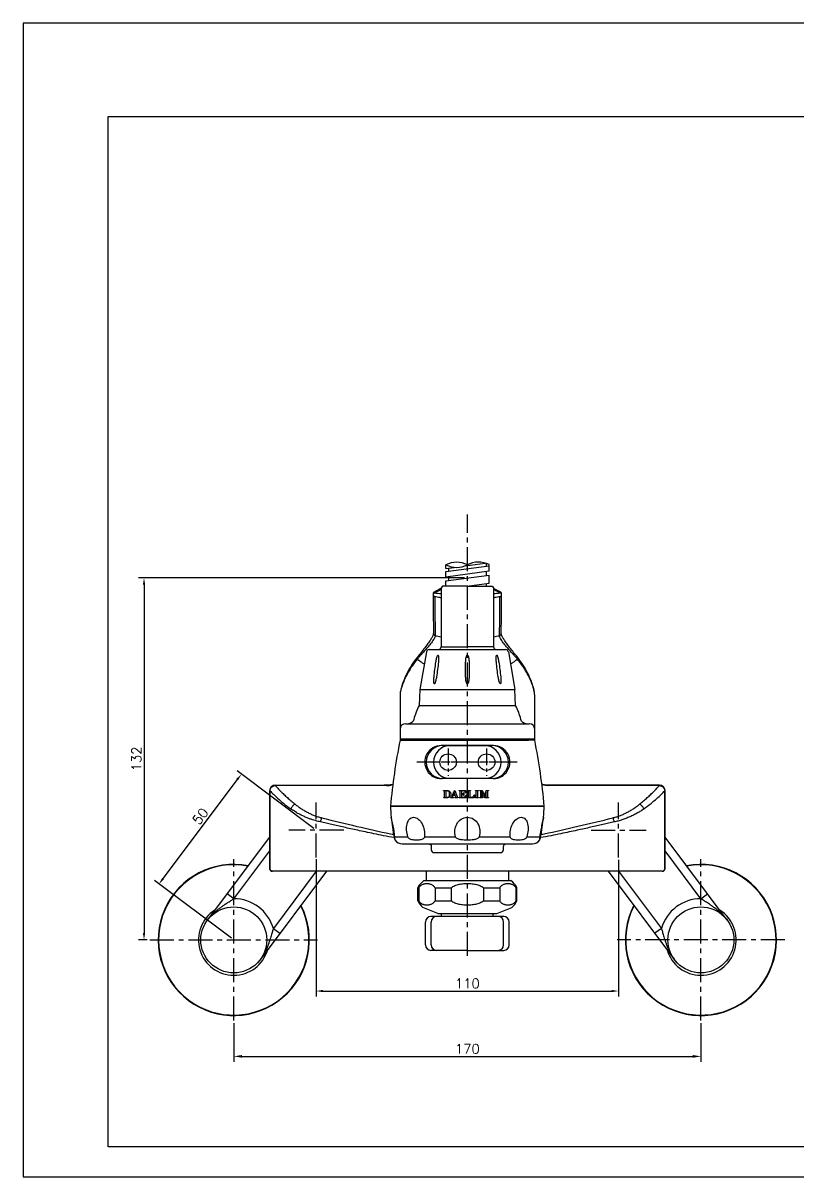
# Model space of a CAD drawing. Extents: x 1183 to 1777, y -825 to -405.
# Drawn here: x 1183 to 1464.9, y -825 to -405 of the extents above; entities that cross this region are included whole.
import ezdxf

# ---------------------------------------------------------------- set-up
doc = ezdxf.new("R2010")
doc.units = 0
doc.header["$LTSCALE"] = 7
doc.header["$MEASUREMENT"] = 0
doc.linetypes.add('CENTER', pattern=[2, 1.25, -0.25, 0.25, -0.25])
doc.layers.get('0').update_dxf_attribs({"color": 2, "linetype": 'CONTINUOUS'})
for name, color, linetype in [('CENTER', 1, 'CENTER'), ('CL', 1, 'CENTER'), ('D', 2, 'CONTINUOUS'), ('DIM', 2, 'CONTINUOUS'), ('DWG', 7, 'CONTINUOUS')]:
    doc.layers.add(name, color=color, linetype=linetype)
doc.styles.add('GHS', font='ROMANS', dxfattribs={"bigfont": 'GHS'})

# ---------------------------------------------------------------- blocks, each defined once
blk = doc.blocks.new('BORDER')
for p, q in [((1, 1), (0, 1)), ((0, 1), (0, 0)), ((0, 0), (1, 0))]:
    blk.add_line(p, q)
blk = doc.blocks.new('양식')
at = {"color": 4}
for p, q in [((1219, 386), (1768, 386)), ((1219, 11), (1219, 386)), ((1768, 11), (1219, 11))]:
    blk.add_line(p, q, dxfattribs=at)
at = {"xscale": 594, "yscale": 420, "zscale": 594}
blk.add_blockref('BORDER', (1188, 0), dxfattribs=at)
blk = doc.blocks.new('A$C23D82774')
at = {"color": 2}
for p, q in [((0, 2.2), (1.06, 2.2)), ((0, 2.1), (0, 2.2)), ((0.15, 2.09), (0, 2.1)), ((0.01, 0), (0.01, 0.11)), ((0.01, 0.11), (0.14, 0.11)), ((0.14, 0.11), (0.21, 0.13)), ((0.24, 2.07), (0.15, 2.09)), ((0.21, 0.13), (0.27, 0.19)), ((0.28, 2.01), (0.24, 2.07)), ((0.27, 0.19), (0.3, 0.27)), ((0.3, 1.93), (0.28, 2.01)), ((0.3, 0.27), (0.3, 1.93)), ((0.71, 2), (0.69, 1.94)), ((0.69, 1.94), (0.69, 0.25)), ((0.69, 0.25), (0.7, 0.18)), ((0.7, 0.18), (0.73, 0.14)), ((0.75, 2.05), (0.71, 2)), ((0.73, 0.14), (0.78, 0.11)), ((0.83, 2.07), (0.75, 2.05)), ((0.78, 0.11), (0.85, 0.11)), ((0.88, 2.07), (0.83, 2.07)), ((0.85, 0.11), (0.95, 0.11)), ((0.94, 2.07), (0.88, 2.07)), ((0.98, 2.07), (0.94, 2.07)), ((0.95, 0.11), (1.06, 0.11)), ((1.13, 2.07), (0.98, 2.07)), ((1.16, 0), (1, 0)), ((1.06, 2.2), (1.2, 2.19)), ((1.06, 0.11), (1.21, 0.12)), ((1.29, 2.06), (1.13, 2.07)), ((1.33, 0.01), (1.16, 0)), ((1.2, 2.19), (1.33, 2.17)), ((1.21, 0.12), (1.35, 0.14)), ((1.42, 2.02), (1.29, 2.06)), ((1.33, 2.17), (1.46, 2.14)), ((1.49, 0.04), (1.33, 0.01)), ((1.35, 0.14), (1.47, 0.18)), ((1.52, 1.97), (1.42, 2.02)), ((1.46, 2.14), (1.58, 2.09)), ((1.47, 0.18), (1.57, 0.23)), ((1.62, 0.09), (1.49, 0.04)), ((1.6, 1.91), (1.52, 1.97)), ((1.57, 0.23), (1.65, 0.3)), ((1.58, 2.09), (1.69, 2.04)), ((1.67, 1.83), (1.6, 1.91)), ((1.73, 0.15), (1.62, 0.09)), ((1.65, 0.3), (1.71, 0.38)), ((1.77, 1.61), (1.67, 1.83)), ((1.69, 2.04), (1.79, 1.97)), ((1.71, 0.38), (1.79, 0.59)), ((1.84, 0.23), (1.73, 0.15)), ((1.82, 1.33), (1.77, 1.61)), ((1.79, 1.97), (1.91, 1.87)), ((1.79, 0.59), (1.83, 0.86)), ((1.83, 1.09), (1.82, 1.33)), ((1.83, 0.86), (1.83, 1.09)), ((1.95, 0.33), (1.84, 0.23)), ((1.91, 1.87), (2.01, 1.75)), ((2.04, 0.45), (1.95, 0.33)), ((2.01, 1.75), (2.09, 1.61)), ((2.12, 0.59), (2.04, 0.45)), ((2.09, 1.61), (2.16, 1.46)), ((2.17, 0.74), (2.12, 0.59)), ((2.16, 1.46), (2.2, 1.28)), ((2.2, 0.9), (2.17, 0.74)), ((2.2, 1.28), (2.21, 1.09)), ((2.21, 1.09), (2.2, 0.9)), ((2.21, 0.11), (2.28, 0.12)), ((2.21, 0), (2.21, 0.11)), ((2.28, 0.12), (2.36, 0.14)), ((2.36, 0.14), (2.42, 0.16)), ((2.42, 0.16), (2.5, 0.22)), ((2.5, 0.22), (2.56, 0.29)), ((2.56, 0.29), (2.61, 0.38)), ((2.61, 0.38), (2.73, 0.67)), ((2.73, 0.67), (2.85, 0.98)), ((2.87, 0.68), (2.75, 0.35)), ((2.75, 0.35), (2.76, 0.22)), ((2.76, 0.22), (2.86, 0.14)), ((2.85, 0.98), (2.98, 1.31)), ((2.86, 0.14), (3.01, 0.11)), ((3.6, 0.68), (2.87, 0.68)), ((3.24, 1.65), (2.91, 0.79)), ((2.91, 0.79), (3.57, 0.79)), ((2.98, 1.31), (3.11, 1.64)), ((3.01, 0.11), (3.01, 0)), ((3.11, 1.64), (3.23, 1.95)), ((3.23, 1.95), (3.33, 2.23)), ((3.57, 0.79), (3.24, 1.65)), ((3.33, 2.23), (3.42, 2.23)), ((3.42, 2.23), (4.16, 0.33)), ((3.46, 0), (3.46, 0.11)), ((3.46, 0.11), (3.66, 0.11)), ((3.75, 0.27), (3.6, 0.68)), ((3.66, 0.11), (3.72, 0.13)), ((3.72, 0.13), (3.76, 0.19)), ((3.76, 0.19), (3.75, 0.27)), ((4.16, 0.33), (4.21, 0.21)), ((4.21, 0.21), (4.28, 0.14)), ((4.28, 0.14), (4.42, 0.11)), ((4.42, 0.11), (4.42, 0)), ((4.81, 2.2), (6.8, 2.2)), ((4.81, 2.09), (4.81, 2.2)), ((4.97, 2.09), (4.81, 2.09)), ((4.81, 0.11), (4.95, 0.12)), ((4.81, 0), (4.81, 0.11)), ((4.95, 0.12), (5.06, 0.17)), ((5.03, 2.07), (4.97, 2.09)), ((5.08, 2.02), (5.03, 2.07)), ((5.06, 0.17), (5.11, 0.3)), ((5.1, 1.95), (5.08, 2.02)), ((5.11, 0.3), (5.1, 1.95)), ((5.51, 2.02), (5.5, 1.96)), ((5.5, 1.96), (5.5, 1.29)), ((5.5, 1.29), (5.51, 1.25)), ((5.51, 1.04), (5.5, 1)), ((5.5, 1), (5.5, 0.42)), ((5.5, 0.42), (5.5, 0.36)), ((5.5, 0.36), (5.5, 0.3)), ((5.5, 0.3), (5.51, 0.26)), ((5.56, 2.06), (5.51, 2.02)), ((5.51, 1.25), (5.55, 1.22)), ((5.54, 1.07), (5.51, 1.04)), ((5.51, 0.26), (5.54, 0.19)), ((5.59, 1.08), (5.54, 1.07)), ((5.54, 0.19), (5.6, 0.14)), ((5.55, 1.22), (5.59, 1.2)), ((5.64, 2.08), (5.56, 2.06)), ((5.59, 1.2), (5.7, 1.2)), ((5.7, 1.08), (5.59, 1.08)), ((5.6, 0.14), (5.68, 0.13)), ((6, 2.08), (5.64, 2.08)), ((5.68, 0.13), (5.81, 0.12)), ((5.7, 1.2), (5.91, 1.25)), ((5.93, 1.02), (5.7, 1.08)), ((5.81, 0.12), (6.01, 0.13)), ((5.91, 1.25), (6.09, 1.38)), ((6.1, 0.86), (5.93, 1.02)), ((6.37, 2), (6, 2.08)), ((6.01, 0.13), (6.16, 0.13)), ((6.09, 1.38), (6.17, 1.61)), ((6.16, 0.63), (6.1, 0.86)), ((6.26, 0.63), (6.16, 0.63)), ((6.16, 0.13), (6.45, 0.22)), ((6.17, 1.61), (6.26, 1.61)), ((6.26, 1.61), (6.26, 0.63)), ((6.65, 1.77), (6.37, 2)), ((6.45, 0.22), (6.75, 0.46)), ((6.83, 1.42), (6.65, 1.77)), ((6.75, 0.46), (6.9, 0.83)), ((6.8, 2.2), (6.84, 2.19)), ((6.91, 1.42), (6.83, 1.42)), ((6.84, 2.19), (6.86, 2.17)), ((6.86, 2.17), (6.87, 2.14)), ((6.87, 2.14), (6.91, 1.42)), ((6.9, 0.83), (7.01, 0.83)), ((6.93, 0.01), (6.9, 0)), ((6.96, 0.04), (6.93, 0.01)), ((6.98, 0.09), (6.96, 0.04)), ((7.01, 0.83), (6.98, 0.09)), ((7.35, 2.09), (7.35, 2.2)), ((7.35, 2.2), (8.28, 2.2)), ((7.46, 2.09), (7.35, 2.09)), ((7.35, 0), (7.35, 0.11)), ((7.35, 0.11), (7.48, 0.11)), ((7.54, 2.07), (7.46, 2.09)), ((7.48, 0.11), (7.55, 0.14)), ((7.6, 2), (7.54, 2.07)), ((7.55, 0.14), (7.61, 0.2)), ((7.63, 1.9), (7.6, 2)), ((7.61, 0.2), (7.63, 0.29)), ((7.63, 0.29), (7.63, 1.9)), ((8.03, 1.99), (8.02, 1.92)), ((8.02, 1.92), (8.02, 0.33)), ((8.02, 0.33), (8.02, 0.24)), ((8.02, 0.24), (8.06, 0.16)), ((8.08, 2.06), (8.03, 1.99)), ((8.06, 0.16), (8.17, 0.13)), ((8.17, 2.09), (8.08, 2.06)), ((8.28, 2.09), (8.17, 2.09)), ((8.17, 0.13), (8.68, 0.12)), ((8.28, 2.2), (8.28, 2.09)), ((8.68, 0.12), (9.02, 0.25)), ((9.02, 0.25), (9.3, 0.53)), ((9.3, 0.53), (9.43, 0.88)), ((9.44, 0.01), (9.4, 0)), ((9.43, 0.88), (9.52, 0.88)), ((9.47, 0.03), (9.44, 0.01)), ((9.48, 0.08), (9.47, 0.03)), ((9.52, 0.88), (9.48, 0.08)), ((9.81, 2.09), (9.81, 2.2)), ((9.81, 2.2), (10.69, 2.2)), ((9.93, 2.09), (9.81, 2.09)), ((9.81, 0), (9.81, 0.11)), ((9.81, 0.11), (9.93, 0.11)), ((10, 2.07), (9.93, 2.09)), ((9.93, 0.11), (10.02, 0.15)), ((10.04, 2.02), (10, 2.07)), ((10.02, 0.15), (10.05, 0.22)), ((10.06, 1.96), (10.04, 2.02)), ((10.05, 0.22), (10.06, 0.29)), ((10.06, 0.29), (10.06, 1.96)), ((10.48, 2.03), (10.46, 1.97)), ((10.46, 1.97), (10.46, 0.26)), ((10.46, 0.26), (10.47, 0.18)), ((10.47, 0.18), (10.51, 0.13)), ((10.52, 2.07), (10.48, 2.03)), ((10.51, 0.13), (10.58, 0.11)), ((10.58, 2.09), (10.52, 2.07)), ((10.69, 2.09), (10.58, 2.09)), ((10.58, 0.11), (10.69, 0.11)), ((10.69, 2.2), (10.69, 2.09)), ((10.69, 0.11), (10.69, 0)), ((11.15, 0.11), (11.31, 0.15)), ((11.15, 0), (11.15, 0.11)), ((11.16, 2.09), (11.16, 2.2)), ((11.16, 2.2), (11.82, 2.2)), ((11.24, 2.09), (11.16, 2.09)), ((11.34, 2.07), (11.24, 2.09)), ((11.31, 0.15), (11.41, 0.25)), ((11.42, 2.01), (11.34, 2.07)), ((11.41, 0.25), (11.45, 0.39)), ((11.45, 1.89), (11.42, 2.01)), ((11.45, 0.39), (11.45, 1.89)), ((12.31, 0.04), (11.61, 1.97)), ((11.61, 1.97), (11.61, 1.97)), ((11.61, 1.97), (11.61, 0.64)), ((11.61, 0.64), (11.61, 0.37)), ((11.61, 0.37), (11.65, 0.24)), ((11.65, 0.24), (11.74, 0.15)), ((11.74, 0.15), (11.86, 0.11)), ((11.82, 2.2), (11.89, 2.19)), ((11.86, 0.11), (11.86, 0)), ((11.89, 2.19), (11.94, 2.15)), ((11.94, 2.15), (11.99, 2.09)), ((11.99, 2.09), (12.48, 0.69)), ((12.47, 0.04), (12.31, 0.04)), ((13.09, 1.64), (12.47, 0.04)), ((12.48, 0.69), (12.53, 0.7)), ((12.53, 0.7), (12.71, 1.16)), ((12.71, 1.16), (12.89, 1.62)), ((12.72, 0), (12.72, 0.11)), ((12.72, 0.11), (12.85, 0.11)), ((12.85, 0.11), (12.97, 0.13)), ((12.89, 1.62), (13.05, 2.09)), ((12.97, 0.13), (13.05, 0.19)), ((13.05, 2.09), (13.08, 2.14)), ((13.05, 0.19), (13.08, 0.31)), ((13.08, 2.14), (13.13, 2.18)), ((13.08, 0.31), (13.09, 1.63)), ((13.09, 1.63), (13.09, 1.64)), ((13.13, 2.18), (13.19, 2.2)), ((13.19, 2.2), (13.78, 2.2)), ((13.51, 1.99), (13.48, 1.9)), ((13.48, 1.9), (13.48, 0.31)), ((13.48, 0.31), (13.51, 0.2)), ((13.57, 2.06), (13.51, 1.99)), ((13.51, 0.2), (13.57, 0.13)), ((13.67, 2.09), (13.57, 2.06)), ((13.57, 0.13), (13.67, 0.11)), ((13.78, 2.09), (13.67, 2.09)), ((13.67, 0.11), (13.79, 0.11)), ((13.78, 2.2), (13.78, 2.09)), ((13.79, 0.11), (13.79, 0)), ((1, 0), (0.01, 0)), ((3.01, 0), (2.21, 0)), ((4.42, 0), (3.46, 0)), ((5.51, 0), (4.81, 0)), ((6.2, 0), (5.51, 0)), ((6.9, 0), (6.2, 0)), ((9.4, 0), (7.35, 0)), ((10.69, 0), (9.81, 0)), ((11.86, 0), (11.15, 0)), ((13.79, 0), (12.72, 0))]:
    blk.add_line(p, q, dxfattribs=at)

msp = doc.modelspace()

# ---------------------------------------------------------------- linework, layer by layer
at = {"color": 7, "linetype": 'Continuous'}
for p, q in [((1328.85, -717.13), (1360.45, -717.13)), ((1326.65, -724.53), (1326.65, -719.74)), ((1326.65, -719.74), (1326.97, -719.74)), ((1326.97, -719.74), (1326.97, -724.53)), ((1332.89, -719.74), (1332.89, -724.53)), ((1332.89, -719.74), (1338.73, -719.74)), ((1338.73, -719.74), (1338.73, -724.53)), ((1350.57, -719.74), (1350.57, -724.53)), ((1350.57, -719.74), (1356.41, -719.74)), ((1356.41, -719.74), (1356.41, -724.53)), ((1362.33, -719.74), (1362.33, -724.53)), ((1362.33, -719.74), (1362.65, -719.74)), ((1362.65, -724.53), (1362.65, -719.74)), ((1326.65, -724.53), (1326.97, -724.53)), ((1332.89, -724.53), (1338.73, -724.53)), ((1350.57, -724.53), (1356.41, -724.53)), ((1362.33, -724.53), (1362.65, -724.53)), ((1333.9, -729.13), (1328.5, -726.9)), ((1357.9, -730.23), (1331.4, -730.23)), ((1333.9, -729.13), (1355.4, -729.13)), ((1335.25, -730.23), (1335.25, -729.13)), ((1354.05, -730.23), (1354.05, -729.13)), ((1355.4, -729.13), (1360.8, -726.9))]:
    msp.add_line(p, q, dxfattribs=at)
for p, q in [((1259.65, -769.08), (1259.65, -783.12)), ((1429.65, -769.08), (1429.65, -783.12)), ((1262.65, -781.12), (1426.65, -781.12))]:
    msp.add_line(p, q)
for centre, start, end in [((1332.15, -722.14), 123.3683, 156.4462), ((1357.15, -722.14), 23.5538, 56.6317), ((1332.15, -722.14), 203.5538, 232.5825), ((1357.15, -722.14), 307.4175, 336.4462)]:
    msp.add_arc(centre, 6, start, end, dxfattribs=at)
for points in [[(1326.97, -719.74), (1327.31, -719.3), (1327.66, -718.96), (1328.04, -718.69), (1328.43, -718.49), (1328.84, -718.33), (1329.27, -718.23), (1329.7, -718.18), (1330.13, -718.17), (1330.57, -718.22), (1330.99, -718.32), (1331.41, -718.48), (1331.8, -718.69), (1332.18, -718.96), (1332.54, -719.3), (1332.89, -719.74)], [(1338.73, -719.74), (1339.41, -719.3), (1340.13, -718.96), (1340.89, -718.69), (1341.68, -718.48), (1342.5, -718.33), (1343.36, -718.22), (1344.23, -718.17), (1345.1, -718.18), (1345.97, -718.23), (1346.82, -718.33), (1347.64, -718.49), (1348.43, -718.69), (1349.17, -718.96), (1349.89, -719.3), (1350.57, -719.74)], [(1356.41, -719.74), (1356.76, -719.3), (1357.12, -718.96), (1357.5, -718.69), (1357.9, -718.48), (1358.31, -718.32), (1358.74, -718.22), (1359.18, -718.17), (1359.62, -718.18), (1360.05, -718.23), (1360.48, -718.34), (1360.88, -718.49), (1361.27, -718.7), (1361.64, -718.97), (1362, -719.31), (1362.33, -719.74)], [(1329.7, -726.1), (1329.26, -726.05), (1328.84, -725.94), (1328.43, -725.79), (1328.04, -725.58), (1327.66, -725.31), (1327.31, -724.97), (1326.97, -724.53)], [(1330.34, -726.08), (1330.14, -726.1), (1329.7, -726.1)], [(1332.89, -724.53), (1332.54, -724.97), (1332.18, -725.32), (1331.81, -725.58), (1331.41, -725.79), (1331, -725.95), (1330.57, -726.05), (1330.34, -726.08)], [(1350.57, -724.53), (1349.89, -724.97), (1349.17, -725.31), (1348.42, -725.58), (1347.64, -725.79), (1346.82, -725.94), (1345.97, -726.05), (1345.1, -726.1), (1344.23, -726.1), (1343.36, -726.05), (1342.51, -725.95), (1341.68, -725.79), (1340.89, -725.58), (1340.14, -725.32), (1339.41, -724.97), (1338.73, -724.53)], [(1358.89, -726.07), (1358.75, -726.05), (1358.32, -725.95), (1357.9, -725.8), (1357.51, -725.59), (1357.12, -725.32), (1356.76, -724.98), (1356.41, -724.53)], [(1359.62, -726.1), (1359.18, -726.1), (1358.89, -726.07)], [(1362.33, -724.53), (1361.99, -724.97), (1361.64, -725.31), (1361.27, -725.58), (1360.88, -725.78), (1360.47, -725.94), (1360.05, -726.04), (1359.62, -726.1)]]:
    msp.add_spline(points, degree=3, dxfattribs=at)
for points in [[(1262.65, -780.62), (1262.65, -781.62), (1259.65, -781.12)], [(1426.65, -780.62), (1426.65, -781.62), (1429.65, -781.12)]]:
    msp.add_solid(points)
at = {"layer": 'CENTER'}
for p, q in [((1259.65, -768.08), (1259.65, -709.39)), ((1429.65, -768.08), (1429.65, -709.39)), ((1229.16, -738.74), (1290.16, -738.74)), ((1460.14, -738.74), (1399.14, -738.74))]:
    msp.add_line(p, q, dxfattribs=at)
at = {"layer": 'CL'}
for p, q in [((1344.65, -744.53), (1344.65, -583.87)), ((1362.78, -674.02), (1326.22, -674.02)), ((1361.36, -674.02), (1328.06, -674.02)), ((1289.65, -708.73), (1289.65, -688.73)), ((1399.65, -708.73), (1399.65, -688.73)), ((1299.65, -698.73), (1279.65, -698.73)), ((1389.65, -698.73), (1409.65, -698.73))]:
    msp.add_line(p, q, dxfattribs=at)
at = {"layer": 'CL', "ltscale": 0.7}
for p, q in [((1337.65, -669.02), (1337.65, -679.02)), ((1351.65, -669.02), (1351.65, -679.02))]:
    msp.add_line(p, q, dxfattribs=at)
at = {"layer": 'D', "color": 2}
for p, q in [((1343.65, -606.97), (1225, -606.97)), ((1227, -609.47), (1227, -736.24)), ((1289.65, -709.34), (1289.65, -759.33)), ((1399.65, -709.52), (1399.65, -759.33)), ((1228.16, -738.74), (1225, -738.74)), ((1292.15, -757.33), (1397.15, -757.33))]:
    msp.add_line(p, q, dxfattribs=at)
at = {"layer": 'D'}
for centre, radius, start, end in [((1340.74, -609.75), 8.5, 62.5957, 117.4043), ((1340.74, -594.66), 8.5, 242.5957, 297.4043), ((1348.67, -609.87), 8.66, 63.3913, 117.6966)]:
    msp.add_arc(centre, radius, start, end, dxfattribs=at)
at = {"layer": 'D', "color": 2}
for points in [[(1226.59, -609.47), (1227.42, -609.47), (1227, -606.97)], [(1226.59, -736.24), (1227.42, -736.24), (1227, -738.74)], [(1292.15, -756.91), (1292.15, -757.75), (1289.65, -757.33)], [(1397.15, -756.91), (1397.15, -757.75), (1399.65, -757.33)]]:
    msp.add_solid(points, dxfattribs=at)
at = {"layer": 'DWG'}
for p, q in [((1336.82, -603.51), (1336.82, -602.2)), ((1336.82, -604.63), (1352.55, -602.52)), ((1336.82, -603.51), (1339.82, -603.11)), ((1336.82, -606.54), (1352.55, -604.42)), ((1336.82, -606.54), (1352.55, -604.42)), ((1336.82, -606.54), (1336.82, -604.63)), ((1336.82, -606.54), (1336.82, -604.63)), ((1337.82, -603.37), (1337.82, -604.5)), ((1343.86, -602.56), (1351.17, -601.58)), ((1351.55, -601.7), (1351.55, -602.65)), ((1351.55, -604.56), (1351.55, -606.05)), ((1351.55, -604.56), (1351.55, -606.05)), ((1352.55, -604.42), (1352.55, -602.13)), ((1352.55, -602.52), (1352.55, -602.13)), ((1336.82, -608.02), (1352.55, -605.91)), ((1336.82, -608.02), (1352.55, -605.91)), ((1336.82, -610.02), (1336.82, -608.02)), ((1337.82, -606.41), (1337.82, -607.89)), ((1337.82, -606.41), (1337.82, -607.89)), ((1344.44, -610.02), (1352.55, -608.93)), ((1352.55, -608.93), (1352.55, -605.91)), ((1352.55, -608.93), (1352.55, -605.91)), ((1335.6, -610.02), (1335.1, -610.52)), ((1335.1, -610.52), (1335.1, -632.03)), ((1344.65, -610.02), (1335.6, -610.02)), ((1344.65, -610.02), (1353.7, -610.02)), ((1351.55, -609.07), (1351.55, -610.02)), ((1353.7, -610.02), (1354.2, -610.52)), ((1354.2, -610.52), (1354.2, -632.03)), ((1332.32, -627.14), (1332.32, -627.14)), ((1356.98, -627.14), (1356.98, -627.14)), ((1329.74, -633.85), (1327.33, -647.52)), ((1330.73, -633.02), (1344.65, -633.02)), ((1335.1, -632.03), (1344.65, -632.03)), ((1354.2, -632.03), (1344.65, -632.03)), ((1344.65, -633.02), (1358.57, -633.02)), ((1359.56, -633.85), (1361.97, -647.52)), ((1326.34, -635.94), (1326.34, -635.94)), ((1362.96, -635.94), (1362.96, -635.94)), ((1320.15, -649.63), (1320.15, -665.63)), ((1320.15, -649.63), (1320.15, -649.64)), ((1320.15, -649.64), (1320.15, -649.65)), ((1327.33, -647.52), (1327.12, -653.39)), ((1327.33, -647.52), (1344.65, -647.52)), ((1344.65, -647.52), (1361.97, -647.52)), ((1362.18, -653.39), (1361.97, -647.52)), ((1369.15, -649.65), (1369.15, -649.63)), ((1369.15, -665.63), (1369.15, -649.64)), ((1327.12, -653.39), (1344.65, -653.39)), ((1344.65, -653.39), (1362.18, -653.39)), ((1320.15, -662.02), (1320.15, -666.02)), ((1322.15, -660.02), (1344.65, -660.02)), ((1344.65, -660.02), (1367.15, -660.02)), ((1369.15, -664.28), (1369.15, -660.28)), ((1369.15, -665.63), (1320.15, -665.63)), ((1320.15, -666.02), (1344.65, -666.02)), ((1369.15, -666.02), (1320.15, -666.02)), ((1344.65, -666.02), (1321.67, -666.02)), ((1354.16, -668.02), (1335.14, -668.02)), ((1335.7, -668.02), (1353.6, -668.02)), ((1354.16, -680.02), (1335.14, -680.02)), ((1353.6, -680.02), (1335.7, -680.02)), ((1372.65, -690.06), (1316.65, -690.06)), ((1316.65, -690.06), (1372.65, -690.06)), ((1250.06, -731.54), (1272.72, -701.3)), ((1318.3, -701.2), (1323, -701.2)), ((1329.05, -701.2), (1340.37, -701.2)), ((1344.65, -698.06), (1344.65, -698.06)), ((1344.65, -698.06), (1344.65, -698.06)), ((1348.93, -701.2), (1360.25, -701.2)), ((1366.3, -701.2), (1370.99, -701.2)), ((1439.24, -731.54), (1416.58, -701.3)), ((1320.93, -703.76), (1368.37, -703.76)), ((1331.51, -704.76), (1331.51, -705.96)), ((1357.79, -705.96), (1357.79, -704.76)), ((1259.66, -723.74), (1272.72, -706.3)), ((1332.51, -706.96), (1356.79, -706.96)), ((1429.64, -723.74), (1416.58, -706.3)), ((1293.4, -713.73), (1269.27, -745.93)), ((1289.65, -713.73), (1274.06, -734.53)), ((1395.9, -713.73), (1420.03, -745.93)), ((1399.65, -713.73), (1415.24, -734.53)), ((1259.66, -723.74), (1257.26, -721.94)), ((1429.64, -723.74), (1432.04, -721.94)), ((1274.06, -734.53), (1276.46, -736.33)), ((1329.4, -740.53), (1329.4, -732.23)), ((1331.45, -740.53), (1331.45, -732.23)), ((1357.85, -740.53), (1357.85, -732.23)), ((1359.9, -740.53), (1359.9, -732.23)), ((1415.24, -734.53), (1412.84, -736.33)), ((1344.65, -742.53), (1331.4, -742.53)), ((1344.65, -742.53), (1357.9, -742.53))]:
    msp.add_line(p, q, dxfattribs=at)
at = {"layer": 'DWG', "color": 7, "linetype": 'Continuous'}
for p, q in [((1322.4, -666.03), (1366.9, -666.03)), ((1272.72, -684.42), (1272.72, -712.73)), ((1272.8, -712.73), (1272.8, -684.42)), ((1274.72, -682.42), (1314.35, -682.42)), ((1274.72, -682.42), (1274.72, -682.51)), ((1314.35, -682.51), (1274.72, -682.51)), ((1314.35, -682.51), (1314.35, -682.42)), ((1316.29, -682.36), (1316.3, -682.36)), ((1373.07, -682.37), (1373.07, -682.37)), ((1414.57, -682.42), (1374.95, -682.42)), ((1374.95, -682.51), (1374.95, -682.42)), ((1414.57, -682.51), (1374.95, -682.51)), ((1416.5, -712.73), (1416.5, -684.42)), ((1416.5, -684.42), (1416.57, -684.42)), ((1416.57, -712.73), (1416.57, -684.42)), ((1415.57, -713.73), (1273.72, -713.73)), ((1329.65, -713.73), (1329.65, -717.13)), ((1359.65, -713.73), (1359.65, -717.13))]:
    msp.add_line(p, q, dxfattribs=at)
at = {"layer": 'DWG', "color": 2}
for p, q in [((1233.96, -716.35), (1260.96, -680.34)), ((1288.85, -698.13), (1260.86, -677.14)), ((1258.85, -738.14), (1230.86, -717.15))]:
    msp.add_line(p, q, dxfattribs=at)
at = {"layer": 'DWG'}
for centre, radius in [((1337.65, -674.02), 3), ((1351.65, -674.02), 3), ((1259.66, -738.74), 12), ((1429.64, -738.74), 12)]:
    msp.add_circle(centre, radius, dxfattribs=at)
for centre, radius, start, end in [((1330.73, -634.02), 1, 90, 170), ((1334.1, -632.03), 1, 275.2494, 0.2403), ((1355.2, -632.03), 1, 179.7597, 264.7506), ((1358.57, -634.02), 1, 10, 90), ((1344.65, -663.02), 20, 151.1948, 166.8634), ((1344.65, -663.02), 20, 13.1366, 28.8052), ((1322.15, -662.02), 2, 90, 180), ((1367.15, -662.02), 2, 0, 90), ((1553.88, -712.36), 238.28, 168.7874, 174.6316), ((1135.42, -712.36), 238.28, 5.3684, 11.2126), ((1335.14, -674.02), 6, 90, 271.1491), ((1335.7, -674.02), 6, 90, 270), ((1338.36, -674.02), 6, 90, 270), ((1350.94, -674.02), 6, 270, 90), ((1353.6, -674.02), 6, 270, 90), ((1354.16, -674.02), 6, 268.8509, 90), ((1405.55, -685.23), 89.03, 183.1142, 185.7034), ((1283.75, -685.23), 89.03, 354.2966, 356.8858), ((1405.55, -685.23), 89.03, 185.7034, 190.4042), ((1258.77, -708.72), 60, 6.0074, 14.1253), ((1283.75, -685.23), 89.03, 349.5958, 354.2966), ((1320.93, -700.76), 3, 190.4042, 213.9316), ((1368.37, -700.76), 3, 326.0684, 349.5958), ((1320.93, -700.76), 3, 213.9515, 270), ((1368.37, -700.76), 3, 270, 326.0685), ((1368.37, -700.76), 3, 326.0485, 326.0664), ((1332.51, -705.96), 1, 180, 270), ((1356.79, -705.96), 1, 270, 0), ((1259.66, -738.74), 27.5, 79.0238, 27.2762), ((1259.66, -738.74), 27.35, 79.177, 27.123), ((1429.64, -738.74), 27.5, 152.7238, 100.9762), ((1429.64, -738.74), 27.35, 152.877, 100.823), ((1259.66, -738.74), 15, 16.2801, 90.0199), ((1429.64, -738.74), 15, 89.9801, 163.7199), ((1259.66, -738.74), 12.84, 122.3569, 343.9431), ((1331.4, -732.23), 2, 90, 180), ((1333.45, -732.23), 2, 90, 180), ((1355.85, -732.23), 2, 360, 90), ((1357.9, -732.23), 2, 360, 90), ((1429.64, -738.74), 12.84, 196.0569, 57.6431), ((1331.4, -740.53), 2, 180, 270), ((1333.45, -740.53), 2, 180, 270), ((1355.85, -740.53), 2, 270, 360), ((1357.9, -740.53), 2, 270, 360)]:
    msp.add_arc(centre, radius, start, end, dxfattribs=at)
at = {"layer": 'DWG', "extrusion": (0, 0, -1)}
for centre, radius, start, end in [((-1323.23, -658.02), 2, 193.1366, 270), ((-1366.07, -658.02), 2, 270, 346.8634), ((-1330.51, -704.76), 1, 90, 180), ((-1358.79, -704.76), 1, 0, 90)]:
    msp.add_arc(centre, radius, start, end, dxfattribs=at)
at = {"layer": 'DWG', "color": 7, "linetype": 'Continuous'}
for centre, radius, start, end in [((1344.4, -666.06), 22, 178.8792, 179.9211), ((1274.72, -684.42), 2, 90, 180), ((1414.57, -684.42), 2, 0, 90), ((1273.72, -712.73), 1, 180, 270), ((1273.72, -712.73), 1, 180, 270), ((1415.57, -712.73), 1, 270, 0), ((1415.57, -712.73), 1, 270, 0)]:
    msp.add_arc(centre, radius, start, end, dxfattribs=at)
at = {"layer": 'DWG'}
for points in [[(1332.21, -612.58), (1332.18, -612.83)], [(1332.18, -612.83), (1332.18, -612.93), (1332.28, -613.28), (1332.49, -613.59), (1332.78, -613.82)], [(1332.18, -612.83), (1332.22, -617.3), (1332.27, -622.12), (1332.32, -627.14)], [(1332.54, -612.16), (1332.53, -612.16), (1332.42, -612.24), (1332.33, -612.33), (1332.26, -612.45), (1332.21, -612.58)], [(1332.21, -612.58), (1332.34, -612.54), (1332.47, -612.5), (1332.6, -612.47)], [(1332.69, -612.42), (1332.6, -612.47)], [(1356.52, -613.82), (1356.81, -613.59), (1357.02, -613.28), (1357.12, -612.93), (1357.12, -612.83)], [(1356.7, -612.47), (1356.61, -612.42)], [(1357.09, -612.58), (1356.96, -612.54), (1356.83, -612.5), (1356.7, -612.47)], [(1357.09, -612.58), (1357.04, -612.45), (1356.96, -612.33), (1356.87, -612.24), (1356.77, -612.16), (1356.76, -612.16)], [(1356.98, -627.14), (1357.03, -622.13), (1357.08, -617.3), (1357.12, -612.83)], [(1357.12, -612.83), (1357.09, -612.58)], [(1332.78, -613.82), (1332.82, -617.8), (1332.87, -622.47), (1332.93, -628)], [(1356.37, -628), (1356.43, -622.47), (1356.48, -617.8), (1356.52, -613.82)], [(1332.32, -627.14), (1332.23, -627.63), (1331.85, -628.49), (1331.19, -629.58), (1330.29, -630.87), (1329.17, -632.36), (1327.82, -634.08), (1326.34, -635.94)], [(1332.93, -628), (1332.82, -628.49), (1332.56, -629.08), (1332.14, -629.78), (1331.59, -630.55), (1330.99, -631.29), (1330.39, -632.01), (1329.83, -632.66), (1329.28, -633.28), (1328.7, -633.94), (1328.03, -634.69), (1327.27, -635.56), (1326.38, -636.56)], [(1332.93, -628), (1332.65, -627.83), (1332.44, -627.58), (1332.33, -627.29), (1332.32, -627.14)], [(1356.37, -628), (1356.65, -627.83), (1356.86, -627.58), (1356.97, -627.29), (1356.98, -627.14)], [(1362.92, -636.56), (1362.03, -635.55), (1361.26, -634.69), (1360.59, -633.93), (1360, -633.27), (1359.46, -632.65), (1358.89, -632), (1358.31, -631.3), (1357.73, -630.56), (1357.17, -629.79), (1356.73, -629.07), (1356.48, -628.48), (1356.37, -628)], [(1362.96, -635.94), (1361.49, -634.09), (1360.14, -632.37), (1359.01, -630.88), (1358.11, -629.59), (1357.46, -628.5), (1357.08, -627.63), (1356.98, -627.14)], [(1326.34, -635.94), (1324.35, -638.74), (1322.76, -641.5), (1321.6, -644.02), (1320.79, -646.26), (1320.3, -648.16), (1320.15, -649.63)], [(1326.38, -636.56), (1324.51, -639.07), (1323.11, -641.32), (1322.07, -643.32), (1321.31, -645.07), (1320.76, -646.57), (1320.4, -647.83), (1320.21, -648.85), (1320.15, -649.63)], [(1326.38, -636.56), (1326.28, -636.32), (1326.27, -636.1), (1326.34, -635.94)], [(1362.92, -636.56), (1363.02, -636.32), (1363.03, -636.1), (1362.96, -635.94)], [(1369.15, -649.63), (1369.09, -648.85), (1368.89, -647.84), (1368.54, -646.57), (1367.99, -645.07), (1367.23, -643.32), (1366.19, -641.32), (1364.79, -639.07), (1362.92, -636.56)], [(1369.15, -649.63), (1369, -648.18), (1368.52, -646.27), (1367.71, -644.04), (1366.54, -641.52), (1364.96, -638.75), (1362.96, -635.94)], [(1320.15, -649.65), (1320.15, -651.81), (1320.15, -658.52), (1320.15, -665.62)], [(1369.15, -666.02), (1369.15, -658.52), (1369.15, -651.81), (1369.15, -649.65)], [(1250.06, -731.54), (1251.28, -730.07), (1252.49, -728.86), (1253.63, -727.87), (1254.69, -727.05), (1255.66, -726.36), (1256.54, -725.77), (1257.32, -725.25), (1258.02, -724.81), (1258.63, -724.41), (1259.18, -724.06), (1259.66, -723.74)], [(1439.24, -731.54), (1438.02, -730.07), (1436.81, -728.86), (1435.67, -727.87), (1434.61, -727.05), (1433.64, -726.36), (1432.76, -725.77), (1431.98, -725.25), (1431.28, -724.81), (1430.67, -724.41), (1430.12, -724.06), (1429.64, -723.74)], [(1274.06, -734.53), (1273.89, -735.08), (1273.7, -735.71), (1273.49, -736.41), (1273.26, -737.2), (1272.99, -738.1), (1272.66, -739.11), (1272.27, -740.24), (1271.79, -741.48), (1271.16, -742.86), (1270.33, -744.35), (1269.38, -745.78)], [(1415.24, -734.53), (1415.41, -735.08), (1415.6, -735.71), (1415.81, -736.41), (1416.04, -737.2), (1416.31, -738.1), (1416.64, -739.11), (1417.03, -740.24), (1417.51, -741.48), (1418.14, -742.86), (1418.97, -744.35), (1419.92, -745.78)], [(1269.31, -745.87), (1269.27, -745.93)], [(1269.38, -745.78), (1269.31, -745.87)], [(1419.92, -745.78), (1419.99, -745.87)], [(1419.99, -745.87), (1420.03, -745.93)]]:
    msp.add_spline(points, degree=3, dxfattribs=at)
for points, knots in [([(1335.1, -610.84), (1334.87, -610.94), (1334, -611.34), (1333.16, -611.81), (1332.54, -612.16)], [9.822093, 9.822093, 9.822093, 9.822093, 10.580309, 12.704105, 12.704105, 12.704105, 12.704105]), ([(1335.1, -612.79), (1334.9, -612.77), (1334.36, -612.7), (1333.53, -612.6), (1332.89, -612.51), (1332.6, -612.47)], [9.57422, 9.57422, 9.57422, 9.57422, 10.180357, 11.207661, 12.093008, 12.093008, 12.093008, 12.093008]), ([(1335.1, -611.22), (1334.99, -611.27), (1334.17, -611.63), (1333.38, -612.06), (1332.69, -612.42)], [9.811698, 9.811698, 9.811698, 9.811698, 10.16125, 12.509798, 12.509798, 12.509798, 12.509798]), ([(1356.76, -612.16), (1356.15, -611.81), (1355.31, -611.35), (1354.44, -610.94), (1354.2, -610.84)], [0, 0, 0, 0, 2.104874, 2.881063, 2.881063, 2.881063, 2.881063]), ([(1356.61, -612.42), (1355.91, -612.05), (1355.12, -611.63), (1354.3, -611.26), (1354.2, -611.22)], [0, 0, 0, 0, 2.374109, 2.697116, 2.697116, 2.697116, 2.697116]), ([(1356.7, -612.47), (1356.4, -612.51), (1355.77, -612.6), (1354.94, -612.7), (1354.4, -612.77), (1354.2, -612.79)], [0, 0, 0, 0, 0.886226, 1.914315, 2.517826, 2.517826, 2.517826, 2.517826]), ([(1335.1, -614.19), (1334.95, -614.17), (1334.46, -614.1), (1333.69, -613.97), (1333.07, -613.87), (1332.78, -613.82)], [9.585583, 9.585583, 9.585583, 9.585583, 10.044341, 11.058002, 11.931812, 11.931812, 11.931812, 11.931812]), ([(1356.52, -613.82), (1356.23, -613.87), (1355.61, -613.98), (1354.84, -614.1), (1354.35, -614.17), (1354.2, -614.19)], [0, 0, 0, 0, 0.874618, 1.888976, 2.345282, 2.345282, 2.345282, 2.345282]), ([(1328.95, -638.34), (1328.84, -638.27), (1328.36, -637.96), (1327.5, -637.37), (1326.76, -636.84), (1326.38, -636.56)], [12.891911, 12.891911, 12.891911, 12.891911, 13.284953, 14.604098, 16.015386, 16.015386, 16.015386, 16.015386]), ([(1332.65, -645.54), (1332.73, -645.54), (1332.8, -645.41), (1332.9, -645.21), (1332.94, -645.1), (1333.05, -644.78), (1333.11, -644.55), (1333.27, -643.89), (1333.35, -643.44), (1333.58, -642.09), (1333.7, -641.19), (1333.92, -639.39), (1334.03, -638.49), (1334.14, -637.14), (1334.16, -636.69), (1334.17, -636.02), (1334.17, -635.8), (1334.14, -635.47), (1334.13, -635.37), (1334.08, -635.16), (1334.05, -635.04), (1333.89, -635.01), (1333.82, -635.14), (1333.72, -635.34), (1333.68, -635.45), (1333.57, -635.77), (1333.52, -636), (1333.36, -636.67), (1333.28, -637.12), (1333.06, -638.47), (1332.93, -639.38), (1332.71, -641.18), (1332.6, -642.09), (1332.49, -643.44), (1332.46, -643.89), (1332.45, -644.56), (1332.45, -644.78), (1332.47, -645.11), (1332.49, -645.21), (1332.53, -645.42), (1332.57, -645.54), (1332.65, -645.54)], [0, 0, 0, 0, 0.015625, 0.015625, 0.03125, 0.03125, 0.0625, 0.0625, 0.125, 0.125, 0.25, 0.25, 0.375, 0.375, 0.4375, 0.4375, 0.46875, 0.46875, 0.484375, 0.484375, 0.5, 0.5, 0.515625, 0.515625, 0.53125, 0.53125, 0.5625, 0.5625, 0.625, 0.625, 0.75, 0.75, 0.875, 0.875, 0.9375, 0.9375, 0.96875, 0.96875, 0.984375, 0.984375, 1, 1, 1, 1]), ([(1344.65, -645.54), (1344.77, -645.54), (1344.84, -645.41), (1344.94, -645.21), (1344.98, -645.1), (1345.07, -644.78), (1345.12, -644.55), (1345.22, -643.89), (1345.26, -643.44), (1345.34, -642.09), (1345.35, -641.19), (1345.35, -639.39), (1345.34, -638.49), (1345.26, -637.14), (1345.22, -636.69), (1345.12, -636.02), (1345.08, -635.8), (1344.98, -635.47), (1344.95, -635.37), (1344.85, -635.16), (1344.78, -635.04), (1344.55, -635.01), (1344.47, -635.14), (1344.36, -635.34), (1344.33, -635.45), (1344.23, -635.77), (1344.19, -636), (1344.08, -636.67), (1344.04, -637.12), (1343.96, -638.47), (1343.95, -639.38), (1343.95, -641.18), (1343.96, -642.09), (1344.04, -643.44), (1344.08, -643.89), (1344.18, -644.56), (1344.23, -644.78), (1344.32, -645.11), (1344.36, -645.21), (1344.46, -645.42), (1344.53, -645.54), (1344.65, -645.54)], [0, 0, 0, 0, 0.015625, 0.015625, 0.03125, 0.03125, 0.0625, 0.0625, 0.125, 0.125, 0.25, 0.25, 0.375, 0.375, 0.4375, 0.4375, 0.46875, 0.46875, 0.484375, 0.484375, 0.5, 0.5, 0.515625, 0.515625, 0.53125, 0.53125, 0.5625, 0.5625, 0.625, 0.625, 0.75, 0.75, 0.875, 0.875, 0.9375, 0.9375, 0.96875, 0.96875, 0.984375, 0.984375, 1, 1, 1, 1]), ([(1356.65, -645.54), (1356.73, -645.54), (1356.77, -645.41), (1356.81, -645.21), (1356.83, -645.1), (1356.85, -644.78), (1356.85, -644.55), (1356.84, -643.89), (1356.81, -643.44), (1356.7, -642.09), (1356.59, -641.19), (1356.37, -639.39), (1356.25, -638.49), (1356.02, -637.14), (1355.94, -636.69), (1355.79, -636.02), (1355.73, -635.8), (1355.63, -635.47), (1355.59, -635.37), (1355.49, -635.16), (1355.43, -635.04), (1355.26, -635.01), (1355.22, -635.14), (1355.17, -635.34), (1355.16, -635.45), (1355.13, -635.77), (1355.13, -636), (1355.13, -636.67), (1355.16, -637.12), (1355.27, -638.47), (1355.38, -639.38), (1355.6, -641.18), (1355.72, -642.09), (1355.95, -643.44), (1356.03, -643.89), (1356.19, -644.56), (1356.25, -644.78), (1356.36, -645.11), (1356.4, -645.21), (1356.5, -645.42), (1356.57, -645.54), (1356.65, -645.54)], [0, 0, 0, 0, 0.015625, 0.015625, 0.03125, 0.03125, 0.0625, 0.0625, 0.125, 0.125, 0.25, 0.25, 0.375, 0.375, 0.4375, 0.4375, 0.46875, 0.46875, 0.484375, 0.484375, 0.5, 0.5, 0.515625, 0.515625, 0.53125, 0.53125, 0.5625, 0.5625, 0.625, 0.625, 0.75, 0.75, 0.875, 0.875, 0.9375, 0.9375, 0.96875, 0.96875, 0.984375, 0.984375, 1, 1, 1, 1]), ([(1362.92, -636.56), (1362.54, -636.84), (1361.8, -637.37), (1360.94, -637.96), (1360.46, -638.27), (1360.35, -638.34)], [0, 0, 0, 0, 1.410695, 2.728859, 3.122507, 3.122507, 3.122507, 3.122507]), ([(1323, -701.2), (1322.52, -699.65), (1322.4, -697.96), (1322.89, -695.85), (1323.17, -695.23), (1323.96, -694.34), (1324.48, -694.08), (1325.63, -694.07), (1326.24, -694.32), (1327.35, -695.21), (1327.83, -695.83), (1328.93, -697.94), (1329.24, -699.65), (1329.05, -701.2)], [0, 0, 0, 0, 0.25, 0.25, 0.375, 0.375, 0.5, 0.5, 0.625, 0.625, 0.75, 0.75, 1, 1, 1, 1]), ([(1340.37, -701.2), (1339.9, -699.65), (1340.03, -697.96), (1341.15, -695.85), (1341.69, -695.23), (1343.01, -694.34), (1343.82, -694.08), (1345.44, -694.07), (1346.24, -694.32), (1347.6, -695.21), (1348.14, -695.83), (1349.27, -697.94), (1349.4, -699.65), (1348.93, -701.2)], [0, 0, 0, 0, 0.25, 0.25, 0.375, 0.375, 0.5, 0.5, 0.625, 0.625, 0.75, 0.75, 1, 1, 1, 1]), ([(1360.25, -701.2), (1360.06, -699.65), (1360.36, -697.96), (1361.46, -695.85), (1361.94, -695.23), (1363.02, -694.34), (1363.64, -694.08), (1364.79, -694.07), (1365.31, -694.32), (1366.13, -695.21), (1366.41, -695.83), (1366.9, -697.94), (1366.78, -699.65), (1366.3, -701.2)], [0, 0, 0, 0, 0.25, 0.25, 0.375, 0.375, 0.5, 0.5, 0.625, 0.625, 0.75, 0.75, 1, 1, 1, 1]), ([(1372.34, -694.07), (1372.34, -694.07), (1372.34, -694.07), (1372.34, -694.07), (1372.28, -694.32), (1372.07, -695.21), (1371.93, -695.83), (1371.5, -697.94), (1371.2, -699.65), (1370.99, -701.2)], [0.0000386, 0.0000386, 0.0000386, 0.0000386, 0.0001562, 0.0001562, 0.2501172, 0.2501172, 0.5000781, 0.5000781, 1, 1, 1, 1]), ([(1329.05, -701.2), (1329.06, -701.4), (1328.97, -701.56), (1328.77, -701.79), (1328.65, -701.88), (1328.28, -702.09), (1328.01, -702.18), (1327.21, -702.39), (1326.67, -702.44), (1325.57, -702.44), (1325.01, -702.39), (1324.19, -702.18), (1323.91, -702.09), (1323.51, -701.87), (1323.38, -701.79), (1323.14, -701.55), (1323.02, -701.4), (1323, -701.2)], [0, 0, 0, 0, 0.0625, 0.0625, 0.125, 0.125, 0.25, 0.25, 0.5, 0.5, 0.75, 0.75, 0.875, 0.875, 0.9375, 0.9375, 1, 1, 1, 1]), ([(1348.93, -701.2), (1348.92, -701.4), (1348.77, -701.56), (1348.45, -701.79), (1348.28, -701.88), (1347.73, -702.09), (1347.35, -702.18), (1346.2, -702.39), (1345.43, -702.44), (1343.87, -702.44), (1343.09, -702.39), (1341.94, -702.18), (1341.56, -702.09), (1341.02, -701.87), (1340.84, -701.79), (1340.52, -701.55), (1340.38, -701.4), (1340.37, -701.2)], [0, 0, 0, 0, 0.0625, 0.0625, 0.125, 0.125, 0.25, 0.25, 0.5, 0.5, 0.75, 0.75, 0.875, 0.875, 0.9375, 0.9375, 1, 1, 1, 1]), ([(1366.3, -701.2), (1366.28, -701.4), (1366.16, -701.56), (1365.91, -701.79), (1365.78, -701.88), (1365.38, -702.09), (1365.1, -702.18), (1364.28, -702.39), (1363.73, -702.44), (1362.63, -702.44), (1362.08, -702.39), (1361.28, -702.18), (1361.01, -702.09), (1360.65, -701.87), (1360.53, -701.79), (1360.33, -701.55), (1360.24, -701.4), (1360.25, -701.2)], [0, 0, 0, 0, 0.0625, 0.0625, 0.125, 0.125, 0.25, 0.25, 0.5, 0.5, 0.75, 0.75, 0.875, 0.875, 0.9375, 0.9375, 1, 1, 1, 1]), ([(1370.99, -701.2), (1370.96, -701.4), (1370.94, -701.56), (1370.92, -701.79), (1370.91, -701.88), (1370.89, -702.09), (1370.88, -702.18), (1370.86, -702.37), (1370.86, -702.43), (1370.86, -702.44)], [0, 0, 0, 0, 0.1249727, 0.1249727, 0.2499453, 0.2499453, 0.4998907, 0.4998907, 0.9317874, 0.9317874, 0.9317874, 0.9317874]), ([(1370.86, -702.44), (1370.86, -702.44), (1370.86, -702.44), (1370.86, -702.44), (1370.86, -702.44), (1370.86, -702.44)], [0.93178738, 0.93178738, 0.93178738, 0.93178738, 0.9997813, 0.9997813, 1, 1, 1, 1])]:
    msp.add_open_spline(points, degree=3, knots=knots, dxfattribs=at)
for points in [[(1332.93, -628), (1333.65, -628.13), (1334.37, -628.27), (1335.1, -628.39)], [(1354.2, -628.39), (1354.93, -628.27), (1355.65, -628.13), (1356.37, -628)], [(1316.96, -694.07), (1316.96, -694.07), (1316.96, -694.07), (1316.96, -694.07)], [(1372.34, -694.07), (1372.34, -694.07), (1372.34, -694.07), (1372.34, -694.07)]]:
    msp.add_open_spline(points, degree=3, dxfattribs=at)
at = {"layer": 'DWG', "color": 7, "linetype": 'Continuous'}
for points in [[(1272.72, -684.42), (1272.76, -684.42), (1272.8, -684.42)], [(1272.8, -684.42), (1272.91, -683.9), (1273.14, -683.45), (1273.44, -683.09), (1273.78, -682.83), (1274.11, -682.66), (1274.44, -682.55), (1274.72, -682.51)], [(1272.8, -684.42), (1274.07, -685.73), (1275.62, -687.18), (1277.74, -688.98), (1280.43, -691.06)], [(1274.72, -682.51), (1275.65, -683.54), (1276.71, -684.63), (1277.89, -685.77), (1279.17, -686.94), (1280.54, -688.13), (1282.01, -689.36)], [(1315.23, -682.41), (1314.35, -682.42)], [(1315.23, -682.5), (1314.94, -682.5), (1314.65, -682.51), (1314.35, -682.51)], [(1315.23, -682.5), (1315.9, -682.39), (1316.29, -682.36)], [(1315.48, -682.4), (1315.23, -682.41)], [(1316.3, -682.36), (1316.19, -682.37), (1315.48, -682.4)], [(1374.08, -682.41), (1373.49, -682.39), (1373.07, -682.37)], [(1373.07, -682.37), (1373.42, -682.39), (1374.06, -682.5)], [(1374.95, -682.51), (1374.65, -682.51), (1374.36, -682.5), (1374.06, -682.5)], [(1374.95, -682.42), (1374.08, -682.41)], [(1407.29, -689.36), (1408.76, -688.13), (1410.13, -686.93), (1411.41, -685.77), (1412.59, -684.63), (1413.64, -683.54), (1414.57, -682.51)], [(1408.86, -691.06), (1411.48, -689.03), (1413.61, -687.24), (1415.18, -685.77), (1416.5, -684.42)], [(1414.57, -682.51), (1414.74, -682.53), (1414.9, -682.56), (1415.07, -682.61), (1415.25, -682.68), (1415.44, -682.78), (1415.64, -682.91), (1415.85, -683.09), (1416.05, -683.31), (1416.23, -683.56), (1416.36, -683.84), (1416.45, -684.12), (1416.5, -684.42)], [(1282.01, -689.36), (1281.5, -689.61), (1281.05, -690), (1280.68, -690.5), (1280.43, -691.06)], [(1291.24, -695.78), (1290.31, -695.57), (1289.35, -695.32), (1288.34, -695.01), (1287.23, -694.62), (1286.02, -694.13), (1284.73, -693.56), (1283.53, -692.95), (1282.53, -692.4), (1281.7, -691.9), (1281.01, -691.45), (1280.43, -691.06)], [(1282.01, -689.36), (1283.06, -690.17), (1284.22, -690.97), (1285.44, -691.72), (1286.71, -692.41), (1287.99, -693.02), (1289.26, -693.54), (1290.51, -693.97), (1291.73, -694.31)], [(1397.57, -694.31), (1398.78, -693.97), (1400.03, -693.54), (1401.3, -693.02), (1402.59, -692.41), (1403.86, -691.72), (1405.08, -690.97), (1406.23, -690.17), (1407.29, -689.36)], [(1408.86, -691.06), (1407.72, -691.82), (1406.48, -692.56), (1405.15, -693.27), (1403.76, -693.92), (1402.34, -694.51), (1400.91, -695.02), (1399.48, -695.45), (1398.06, -695.78)], [(1408.86, -691.06), (1408.63, -690.51), (1408.27, -690.02), (1407.81, -689.62), (1407.29, -689.36)], [(1291.24, -695.78), (1291.38, -695.24), (1291.55, -694.73), (1291.73, -694.31)], [(1291.24, -695.78), (1291.38, -695.24), (1291.55, -694.73), (1291.73, -694.31)], [(1397.57, -694.31), (1397.75, -694.73), (1397.92, -695.23), (1398.06, -695.78)], [(1272.84, -713.04), (1272.8, -712.73)], [(1272.84, -713.04), (1272.8, -712.73)], [(1273.37, -713.64), (1273.19, -713.53), (1272.98, -713.31), (1272.84, -713.04)], [(1273.37, -713.64), (1273.19, -713.53), (1272.98, -713.31), (1272.84, -713.04)], [(1273.56, -713.7), (1273.46, -713.68), (1273.37, -713.64)], [(1273.56, -713.7), (1273.46, -713.68), (1273.37, -713.64)], [(1273.76, -713.73), (1273.56, -713.7)], [(1273.76, -713.73), (1273.56, -713.7)], [(1415.54, -713.73), (1415.74, -713.7)], [(1415.54, -713.73), (1415.74, -713.7)], [(1415.74, -713.7), (1415.83, -713.68), (1415.92, -713.64)], [(1415.74, -713.7), (1415.83, -713.68), (1415.92, -713.64)], [(1415.92, -713.64), (1416.09, -713.54), (1416.31, -713.33), (1416.45, -713.05)], [(1415.92, -713.64), (1416.09, -713.54), (1416.31, -713.33), (1416.45, -713.05)], [(1416.45, -713.05), (1416.5, -712.73)], [(1416.45, -713.05), (1416.5, -712.73)]]:
    msp.add_spline(points, degree=3, dxfattribs=at)
for points, knots in [([(1315.23, -682.5), (1315.6, -682.51), (1316.32, -682.52), (1317.09, -682.3), (1317.47, -682.13), (1317.53, -682.1)], [0, 0, 0, 0, 1.092876, 2.152188, 2.353307, 2.353307, 2.353307, 2.353307]), ([(1317.54, -682.06), (1317.49, -682.08), (1317.22, -682.19), (1316.8, -682.31), (1316.43, -682.35), (1316.29, -682.36)], [2.680149, 2.680149, 2.680149, 2.680149, 2.843212, 3.545432, 3.974115, 3.974115, 3.974115, 3.974115]), ([(1373.08, -682.37), (1372.86, -682.34), (1372.41, -682.3), (1371.98, -682.15), (1371.76, -682.05)], [0, 0, 0, 0, 0.63774, 1.358697, 1.358697, 1.358697, 1.358697]), ([(1374.06, -682.5), (1373.7, -682.51), (1372.97, -682.52), (1372.21, -682.3), (1371.83, -682.13), (1371.77, -682.1)], [0, 0, 0, 0, 1.092075, 2.153781, 2.349518, 2.349518, 2.349518, 2.349518]), ([(1318.03, -701.51), (1316.73, -701.28), (1314.28, -700.82), (1310.79, -700.12), (1307.65, -699.46), (1304.82, -698.85), (1302.22, -698.28), (1299.8, -697.74), (1297.52, -697.22), (1295.34, -696.73), (1293.26, -696.25), (1291.9, -695.94), (1291.24, -695.78)], [80.982865, 80.982865, 80.982865, 80.982865, 84.928128, 88.48801, 91.662159, 94.53497, 97.178491, 99.645777, 101.979524, 104.201324, 106.329387, 108.381793, 108.381793, 108.381793, 108.381793]), ([(1291.73, -694.31), (1295.98, -695.34), (1304.27, -697.37), (1312.97, -699.37), (1317.43, -700.22), (1317.8, -700.29)], [0, 0, 0, 0, 13.113209, 25.614074, 26.751326, 26.751326, 26.751326, 26.751326]), ([(1398.06, -695.78), (1397.39, -695.94), (1396.03, -696.25), (1393.95, -696.73), (1391.78, -697.22), (1389.5, -697.74), (1387.08, -698.28), (1384.48, -698.85), (1381.65, -699.46), (1378.51, -700.12), (1375.02, -700.82), (1372.56, -701.28), (1371.27, -701.51)], [0, 0, 0, 0, 2.052284, 4.180281, 6.402073, 8.735871, 11.20315, 13.846617, 16.719606, 19.894105, 23.454716, 27.395914, 27.395914, 27.395914, 27.395914]), ([(1371.5, -700.29), (1371.87, -700.22), (1376.34, -699.37), (1385.03, -697.36), (1393.32, -695.34), (1397.57, -694.31)], [10.661468, 10.661468, 10.661468, 10.661468, 11.8069, 24.306561, 37.409788, 37.409788, 37.409788, 37.409788])]:
    msp.add_open_spline(points, degree=3, knots=knots, dxfattribs=at)
at = {"layer": 'DWG', "color": 2}
for points in [[(1260.63, -680.09), (1261.3, -680.59), (1262.46, -678.34)], [(1233.63, -716.1), (1234.3, -716.6), (1232.46, -718.35)]]:
    msp.add_solid(points, dxfattribs=at)

# ---------------------------------------------------------------- block references
at = {"layer": 'D', "xscale": 1.181730172712832, "yscale": 1.181730172712832, "zscale": 1.181730172712862}
msp.add_blockref('A$C23D82774', (1336.02, -686.96), dxfattribs=at)
at = {"layer": 'DIM'}
msp.add_blockref('양식', (-5, -825), dxfattribs=at)

# ---------------------------------------------------------------- texts
at = {"insert": (1344.65, -778.37), "char_height": 3.5, "attachment_point": 5, "style": 'GHS'}
msp.add_mtext('\\A1;170', dxfattribs=at)
at = {"layer": 'D', "color": 2, "insert": (1224.25, -672.85), "char_height": 3.5, "attachment_point": 5, "rotation": 90, "style": 'GHS'}
msp.add_mtext('\\A1;132', dxfattribs=at)
at = {"layer": 'D', "color": 2, "insert": (1344.65, -754.58), "char_height": 3.5, "attachment_point": 5, "style": 'GHS'}
msp.add_mtext('\\A1;110', dxfattribs=at)
at = {"layer": 'DWG', "color": 2, "insert": (1247.5, -693.72), "char_height": 3.5, "attachment_point": 5, "rotation": 53.1367, "style": 'GHS'}
msp.add_mtext('\\A1;50', dxfattribs=at)

doc.saveas('drawing.dxf')
